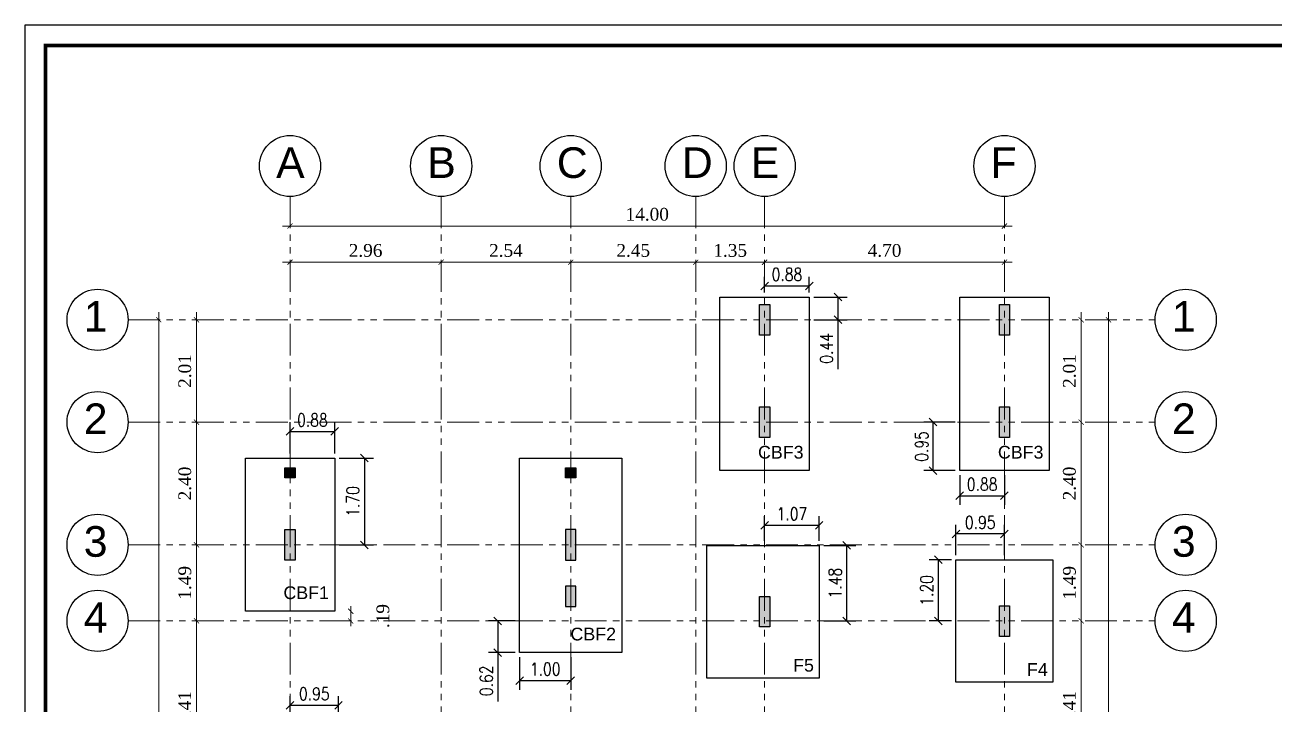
# Model space of a CAD drawing. Header units: metres. Extents: x 503482 to 1007323, y 2781056 to 5562345.
# Drawn here: x 503591.38 to 503615.88, y 2781099.55 to 2781112.87 of the extents above; entities that cross this region are included whole.
import ezdxf

# ---------------------------------------------------------------- set-up
doc = ezdxf.new("R2010")
doc.units = ezdxf.units.M
doc.header["$LTSCALE"] = 10
doc.header["$MEASUREMENT"] = 0
doc.header["$PDMODE"] = 3
doc.linetypes.add('PHANTOM2', pattern=[1.25, 0.625, -0.125, 0.125, -0.125, 0.125, -0.125])
doc.layers.get('0').update_dxf_attribs({"linetype": 'CONTINUOUS'})
doc.layers.get('DEFPOINTS').update_dxf_attribs({"linetype": 'CONTINUOUS'})
for name, color, linetype, lineweight in [('01_WALLS', 7, 'CONTINUOUS', 25), ('S-SLAB', 2, 'CONTINUOUS', 25), ('S-TIE BEAM', 3, 'CONTINUOUS', 25)]:
    doc.layers.add(name, color=color, linetype=linetype, lineweight=lineweight)
for name, color, linetype in [('A-TEXT', 2, 'CONTINUOUS'), ('A-VIEW-LN', 1, 'CONTINUOUS'), ('M.TITLE BLOCK', 7, 'CONTINUOUS'), ('S-COL', 6, 'CONTINUOUS'), ('S-COL HATCH', 161, 'CONTINUOUS'), ('S-COL-NAME', 4, 'CONTINUOUS')]:
    doc.layers.add(name, color=color, linetype=linetype)
doc.styles.add('ANWAR', font='arial.ttf')
doc.styles.add('AREAL', font='times.ttf')
doc.styles.add('ARIAL', font='arial.ttf')
doc.styles.add('ROMANS', font='ROMANS.SHX', dxfattribs={"width": 0.8, "height": 0.25})
doc.dimstyles.new('ANWER', dxfattribs={"dimtxt": 0.25, "dimasz": 0.1, "dimexe": 0.1, "dimexo": 0.25, "dimgap": 0.1, "dimtad": 1, "dimzin": 7, "dimdsep": 46, "dimtxsty": 'AREAL', "dimblk": 'ARCHTICK', "dimcen": 0.125, "dimdle": 0.15, "dimse1": 1, "dimse2": 1, "dimclrd": 41, "dimclre": 8, "dimclrt": 112, "dimadec": 0, "dimazin": 0, "dimtfac": 1, "dimtmove": 2, "dimatfit": 3, "dimfxl": 1, "dimtolj": 1, "dimtzin": 0, "dimlwd": 0, "dimlwe": 5, "dimarcsym": 0})
doc.dimstyles.new('ROMANS', dxfattribs={"dimtxt": 0.25, "dimasz": 0.15, "dimexe": 0.18, "dimexo": 0.09, "dimgap": 0.1, "dimtad": 1, "dimzin": 0, "dimdsep": 46, "dimtxsty": 'ROMANS', "dimblk": 'OBLIQUE', "dimcen": 0.09, "dimclrd": 1, "dimclre": 1, "dimclrt": 2, "dimadec": 0, "dimazin": 0, "dimtfac": 1, "dimtofl": 0, "dimtmove": 0, "dimatfit": 3, "dimldrblk": 'OBLIQUE', "dimfxl": 1, "dimtolj": 1, "dimtzin": 0, "dimarcsym": 0})

# ---------------------------------------------------------------- blocks, each defined once
blk = doc.blocks.new('_ArchTick')
at = {"color": 0, "linetype": 'ByBlock', "const_width": 0.15}
blk.add_lwpolyline([(-0.5, -0.5), (0.5, 0.5)], dxfattribs=at)
blk = doc.blocks.new('*D743')
at = {"layer": 'DEFPOINTS', "color": 0, "transparency": 16777216}
for p in [(-11.138, 0.829), (-14.1, 0.618), (-11.138, 0.618)]:
    blk.add_point(p, dxfattribs=at)
at = {"layer": 'S-COL', "color": 41, "linetype": 'Continuous', "lineweight": 0, "transparency": 16777216}
blk.add_line((-14.25, 0.829), (-10.988, 0.829), dxfattribs=at)
at = {"layer": 'S-COL', "color": 41, "lineweight": 0, "transparency": 16777216, "xscale": 0.1, "yscale": 0.1, "zscale": 0.1, "rotation": 180}
blk.add_blockref('_ArchTick', (-14.1, 0.829), dxfattribs=at)
at = {"layer": 'S-COL', "color": 41, "lineweight": 0, "transparency": 16777216, "xscale": 0.1, "yscale": 0.1, "zscale": 0.1}
blk.add_blockref('_ArchTick', (-11.138, 0.829), dxfattribs=at)
at = {"layer": 'S-COL', "color": 112, "transparency": 16777216, "insert": (-12.619, 1.057), "char_height": 0.25, "attachment_point": 5, "style": 'AREAL'}
blk.add_mtext('\\A1;2.96', dxfattribs=at)
blk = doc.blocks.new('*D744')
at = {"layer": 'DEFPOINTS', "color": 0, "transparency": 16777216}
for p in [(-8.6, 0.829), (-11.138, 0.618), (-8.6, 0.57)]:
    blk.add_point(p, dxfattribs=at)
at = {"layer": 'S-COL', "color": 41, "linetype": 'Continuous', "lineweight": 0, "transparency": 16777216}
blk.add_line((-11.288, 0.829), (-8.45, 0.829), dxfattribs=at)
at = {"layer": 'S-COL', "color": 41, "lineweight": 0, "transparency": 16777216, "xscale": 0.1, "yscale": 0.1, "zscale": 0.1, "rotation": 180}
blk.add_blockref('_ArchTick', (-11.138, 0.829), dxfattribs=at)
at = {"layer": 'S-COL', "color": 41, "lineweight": 0, "transparency": 16777216, "xscale": 0.1, "yscale": 0.1, "zscale": 0.1}
blk.add_blockref('_ArchTick', (-8.6, 0.829), dxfattribs=at)
at = {"layer": 'S-COL', "color": 112, "transparency": 16777216, "insert": (-9.869, 1.057), "char_height": 0.25, "attachment_point": 5, "style": 'AREAL'}
blk.add_mtext('\\A1;2.54', dxfattribs=at)
blk = doc.blocks.new('*D745')
at = {"layer": 'DEFPOINTS', "color": 0, "transparency": 16777216}
for p in [(-6.15, 0.829), (-8.6, 0.57), (-6.15, 0.57)]:
    blk.add_point(p, dxfattribs=at)
at = {"layer": 'S-COL', "color": 41, "linetype": 'Continuous', "lineweight": 0, "transparency": 16777216}
blk.add_line((-8.75, 0.829), (-6, 0.829), dxfattribs=at)
at = {"layer": 'S-COL', "color": 41, "lineweight": 0, "transparency": 16777216, "xscale": 0.1, "yscale": 0.1, "zscale": 0.1, "rotation": 180}
blk.add_blockref('_ArchTick', (-8.6, 0.829), dxfattribs=at)
at = {"layer": 'S-COL', "color": 41, "lineweight": 0, "transparency": 16777216, "xscale": 0.1, "yscale": 0.1, "zscale": 0.1}
blk.add_blockref('_ArchTick', (-6.15, 0.829), dxfattribs=at)
at = {"layer": 'S-COL', "color": 112, "transparency": 16777216, "insert": (-7.375, 1.057), "char_height": 0.25, "attachment_point": 5, "style": 'AREAL'}
blk.add_mtext('\\A1;2.45', dxfattribs=at)
blk = doc.blocks.new('*D746')
at = {"layer": 'DEFPOINTS', "color": 0, "transparency": 16777216}
for p in [(-4.8, 0.829), (-6.15, 0.57), (-4.8, 0.57)]:
    blk.add_point(p, dxfattribs=at)
at = {"layer": 'S-COL', "color": 41, "linetype": 'Continuous', "lineweight": 0, "transparency": 16777216}
blk.add_line((-6.3, 0.829), (-4.65, 0.829), dxfattribs=at)
at = {"layer": 'S-COL', "color": 41, "lineweight": 0, "transparency": 16777216, "xscale": 0.1, "yscale": 0.1, "zscale": 0.1, "rotation": 180}
blk.add_blockref('_ArchTick', (-6.15, 0.829), dxfattribs=at)
at = {"layer": 'S-COL', "color": 41, "lineweight": 0, "transparency": 16777216, "xscale": 0.1, "yscale": 0.1, "zscale": 0.1}
blk.add_blockref('_ArchTick', (-4.8, 0.829), dxfattribs=at)
at = {"layer": 'S-COL', "color": 112, "transparency": 16777216, "insert": (-5.475, 1.057), "char_height": 0.25, "attachment_point": 5, "style": 'AREAL'}
blk.add_mtext('\\A1;1.35', dxfattribs=at)
blk = doc.blocks.new('*D747')
at = {"layer": 'DEFPOINTS', "color": 0, "transparency": 16777216}
for p in [(-0.1, 0.829), (-4.8, 0.57), (-0.1, 0.57)]:
    blk.add_point(p, dxfattribs=at)
at = {"layer": 'S-COL', "color": 41, "linetype": 'Continuous', "lineweight": 0, "transparency": 16777216}
blk.add_line((-4.95, 0.829), (0.05, 0.829), dxfattribs=at)
at = {"layer": 'S-COL', "color": 41, "lineweight": 0, "transparency": 16777216, "xscale": 0.1, "yscale": 0.1, "zscale": 0.1, "rotation": 180}
blk.add_blockref('_ArchTick', (-4.8, 0.829), dxfattribs=at)
at = {"layer": 'S-COL', "color": 41, "lineweight": 0, "transparency": 16777216, "xscale": 0.1, "yscale": 0.1, "zscale": 0.1}
blk.add_blockref('_ArchTick', (-0.1, 0.829), dxfattribs=at)
at = {"layer": 'S-COL', "color": 112, "transparency": 16777216, "insert": (-2.45, 1.057), "char_height": 0.25, "attachment_point": 5, "style": 'AREAL'}
blk.add_mtext('\\A1;4.70', dxfattribs=at)
blk = doc.blocks.new('*D748')
at = {"layer": 'DEFPOINTS', "color": 0, "ltscale": 0.04, "transparency": 16777216}
for p in [(-0.1, 1.537), (-14.1, 1.163), (-0.1, 1.163)]:
    blk.add_point(p, dxfattribs=at)
at = {"layer": 'S-TIE BEAM', "color": 41, "lineweight": 0, "ltscale": 0.04, "transparency": 16777216}
blk.add_line((-14.25, 1.537), (0.05, 1.537), dxfattribs=at)
at = {"layer": 'S-TIE BEAM', "color": 41, "lineweight": 0, "ltscale": 0.04, "transparency": 16777216, "xscale": 0.1, "yscale": 0.1, "zscale": 0.1, "rotation": 180}
blk.add_blockref('_ArchTick', (-14.1, 1.537), dxfattribs=at)
at = {"layer": 'S-TIE BEAM', "color": 41, "lineweight": 0, "ltscale": 0.04, "transparency": 16777216, "xscale": 0.1, "yscale": 0.1, "zscale": 0.1}
blk.add_blockref('_ArchTick', (-0.1, 1.537), dxfattribs=at)
at = {"layer": 'S-TIE BEAM', "color": 112, "ltscale": 0.04, "transparency": 16777216, "insert": (-7.1, 1.765), "char_height": 0.25, "attachment_point": 5, "style": 'AREAL'}
blk.add_mtext('\\A1;14.00', dxfattribs=at)
blk = doc.blocks.new('*D749')
at = {"layer": 'DEFPOINTS', "color": 0, "ltscale": 0.04, "transparency": 16777216}
for p in [(-15.699, -0.3), (-15.932, -2.305), (-15.699, -2.305)]:
    blk.add_point(p, dxfattribs=at)
at = {"layer": 'S-TIE BEAM', "color": 41, "lineweight": 0, "ltscale": 0.04, "transparency": 16777216}
blk.add_line((-15.932, -0.15), (-15.932, -2.455), dxfattribs=at)
at = {"layer": 'S-TIE BEAM', "color": 41, "lineweight": 0, "ltscale": 0.04, "transparency": 16777216, "xscale": 0.1, "yscale": 0.1, "zscale": 0.1}
for p, rotation in [((-15.932, -0.3), 90), ((-15.932, -2.305), 270)]:
    blk.add_blockref('_ArchTick', p, dxfattribs=dict(at, rotation=rotation))
at = {"layer": 'S-TIE BEAM', "color": 112, "ltscale": 0.04, "transparency": 16777216, "insert": (-16.16, -1.303), "char_height": 0.25, "attachment_point": 5, "rotation": 90, "style": 'AREAL'}
blk.add_mtext('\\A1;2.01', dxfattribs=at)
blk = doc.blocks.new('*D750')
at = {"layer": 'DEFPOINTS', "color": 0, "ltscale": 0.04, "transparency": 16777216}
for p in [(-15.699, -2.305), (-15.932, -4.708), (-15.455, -4.708)]:
    blk.add_point(p, dxfattribs=at)
at = {"layer": 'S-TIE BEAM', "color": 41, "lineweight": 0, "ltscale": 0.04, "transparency": 16777216}
blk.add_line((-15.932, -2.155), (-15.932, -4.858), dxfattribs=at)
at = {"layer": 'S-TIE BEAM', "color": 41, "lineweight": 0, "ltscale": 0.04, "transparency": 16777216, "xscale": 0.1, "yscale": 0.1, "zscale": 0.1}
for p, rotation in [((-15.932, -2.305), 90), ((-15.932, -4.708), 270)]:
    blk.add_blockref('_ArchTick', p, dxfattribs=dict(at, rotation=rotation))
at = {"layer": 'S-TIE BEAM', "color": 112, "ltscale": 0.04, "transparency": 16777216, "insert": (-16.16, -3.507), "char_height": 0.25, "attachment_point": 5, "rotation": 90, "style": 'AREAL'}
blk.add_mtext('\\A1;2.40', dxfattribs=at)
blk = doc.blocks.new('*D751')
at = {"layer": 'DEFPOINTS', "color": 0, "ltscale": 0.04, "transparency": 16777216}
for p in [(-15.455, -4.708), (-15.932, -6.198), (-15.455, -6.198)]:
    blk.add_point(p, dxfattribs=at)
at = {"layer": 'S-TIE BEAM', "color": 41, "lineweight": 0, "ltscale": 0.04, "transparency": 16777216}
blk.add_line((-15.932, -4.558), (-15.932, -6.348), dxfattribs=at)
at = {"layer": 'S-TIE BEAM', "color": 41, "lineweight": 0, "ltscale": 0.04, "transparency": 16777216, "xscale": 0.1, "yscale": 0.1, "zscale": 0.1}
for p, rotation in [((-15.932, -4.708), 90), ((-15.932, -6.198), 270)]:
    blk.add_blockref('_ArchTick', p, dxfattribs=dict(at, rotation=rotation))
at = {"layer": 'S-TIE BEAM', "color": 112, "ltscale": 0.04, "transparency": 16777216, "insert": (-16.16, -5.453), "char_height": 0.25, "attachment_point": 5, "rotation": 90, "style": 'AREAL'}
blk.add_mtext('\\A1;1.49', dxfattribs=at)
blk = doc.blocks.new('*D752')
at = {"layer": 'DEFPOINTS', "color": 0, "ltscale": 0.04, "transparency": 16777216}
for p in [(-15.455, -6.198), (-15.932, -9.609), (-15.157, -9.609)]:
    blk.add_point(p, dxfattribs=at)
at = {"layer": 'S-TIE BEAM', "color": 41, "lineweight": 0, "ltscale": 0.04, "transparency": 16777216}
blk.add_line((-15.932, -6.048), (-15.932, -9.759), dxfattribs=at)
at = {"layer": 'S-TIE BEAM', "color": 41, "lineweight": 0, "ltscale": 0.04, "transparency": 16777216, "xscale": 0.1, "yscale": 0.1, "zscale": 0.1}
for p, rotation in [((-15.932, -6.198), 90), ((-15.932, -9.609), 270)]:
    blk.add_blockref('_ArchTick', p, dxfattribs=dict(at, rotation=rotation))
at = {"layer": 'S-TIE BEAM', "color": 112, "ltscale": 0.04, "transparency": 16777216, "insert": (-16.16, -7.904), "char_height": 0.25, "attachment_point": 5, "rotation": 90, "style": 'AREAL'}
blk.add_mtext('\\A1;3.41', dxfattribs=at)
blk = doc.blocks.new('*D760')
at = {"layer": 'DEFPOINTS', "color": 0, "ltscale": 0.04, "transparency": 16777216}
for p in [(-16.673, -0.3), (-15.09, -0.3), (-16.077, -21.55)]:
    blk.add_point(p, dxfattribs=at)
at = {"layer": 'S-TIE BEAM', "color": 41, "lineweight": 0, "ltscale": 0.04, "transparency": 16777216}
blk.add_line((-16.673, -21.7), (-16.673, -0.15), dxfattribs=at)
at = {"layer": 'S-TIE BEAM', "color": 41, "lineweight": 0, "ltscale": 0.04, "transparency": 16777216, "xscale": 0.1, "yscale": 0.1, "zscale": 0.1}
for p, rotation in [((-16.673, -0.3), 90), ((-16.673, -21.55), 270)]:
    blk.add_blockref('_ArchTick', p, dxfattribs=dict(at, rotation=rotation))
at = {"layer": 'S-TIE BEAM', "color": 112, "ltscale": 0.04, "transparency": 16777216, "insert": (-16.901, -10.925), "char_height": 0.25, "attachment_point": 5, "rotation": 90, "style": 'AREAL'}
blk.add_mtext('\\A1;21.25', dxfattribs=at)
blk = doc.blocks.new('*D767')
at = {"layer": 'DEFPOINTS', "color": 0, "ltscale": 0.04, "transparency": 16777216}
for p in [(1.635, -0.3), (1.402, -2.305), (1.635, -2.305)]:
    blk.add_point(p, dxfattribs=at)
at = {"layer": 'S-TIE BEAM', "color": 41, "lineweight": 0, "ltscale": 0.04, "transparency": 16777216}
blk.add_line((1.402, -0.15), (1.402, -2.455), dxfattribs=at)
at = {"layer": 'S-TIE BEAM', "color": 41, "lineweight": 0, "ltscale": 0.04, "transparency": 16777216, "xscale": 0.1, "yscale": 0.1, "zscale": 0.1}
for p, rotation in [((1.402, -0.3), 90), ((1.402, -2.305), 270)]:
    blk.add_blockref('_ArchTick', p, dxfattribs=dict(at, rotation=rotation))
at = {"layer": 'S-TIE BEAM', "color": 112, "ltscale": 0.04, "transparency": 16777216, "insert": (1.174, -1.303), "char_height": 0.25, "attachment_point": 5, "rotation": 90, "style": 'AREAL'}
blk.add_mtext('\\A1;2.01', dxfattribs=at)
blk = doc.blocks.new('*D768')
at = {"layer": 'DEFPOINTS', "color": 0, "ltscale": 0.04, "transparency": 16777216}
for p in [(1.635, -2.305), (1.402, -4.708), (1.879, -4.708)]:
    blk.add_point(p, dxfattribs=at)
at = {"layer": 'S-TIE BEAM', "color": 41, "lineweight": 0, "ltscale": 0.04, "transparency": 16777216}
blk.add_line((1.402, -2.155), (1.402, -4.858), dxfattribs=at)
at = {"layer": 'S-TIE BEAM', "color": 41, "lineweight": 0, "ltscale": 0.04, "transparency": 16777216, "xscale": 0.1, "yscale": 0.1, "zscale": 0.1}
for p, rotation in [((1.402, -2.305), 90), ((1.402, -4.708), 270)]:
    blk.add_blockref('_ArchTick', p, dxfattribs=dict(at, rotation=rotation))
at = {"layer": 'S-TIE BEAM', "color": 112, "ltscale": 0.04, "transparency": 16777216, "insert": (1.174, -3.507), "char_height": 0.25, "attachment_point": 5, "rotation": 90, "style": 'AREAL'}
blk.add_mtext('\\A1;2.40', dxfattribs=at)
blk = doc.blocks.new('*D769')
at = {"layer": 'DEFPOINTS', "color": 0, "ltscale": 0.04, "transparency": 16777216}
for p in [(1.879, -4.708), (1.402, -6.198), (1.879, -6.198)]:
    blk.add_point(p, dxfattribs=at)
at = {"layer": 'S-TIE BEAM', "color": 41, "lineweight": 0, "ltscale": 0.04, "transparency": 16777216}
blk.add_line((1.402, -4.558), (1.402, -6.348), dxfattribs=at)
at = {"layer": 'S-TIE BEAM', "color": 41, "lineweight": 0, "ltscale": 0.04, "transparency": 16777216, "xscale": 0.1, "yscale": 0.1, "zscale": 0.1}
for p, rotation in [((1.402, -4.708), 90), ((1.402, -6.198), 270)]:
    blk.add_blockref('_ArchTick', p, dxfattribs=dict(at, rotation=rotation))
at = {"layer": 'S-TIE BEAM', "color": 112, "ltscale": 0.04, "transparency": 16777216, "insert": (1.174, -5.453), "char_height": 0.25, "attachment_point": 5, "rotation": 90, "style": 'AREAL'}
blk.add_mtext('\\A1;1.49', dxfattribs=at)
blk = doc.blocks.new('*D770')
at = {"layer": 'DEFPOINTS', "color": 0, "ltscale": 0.04, "transparency": 16777216}
for p in [(1.879, -6.198), (1.402, -9.609), (2.176, -9.609)]:
    blk.add_point(p, dxfattribs=at)
at = {"layer": 'S-TIE BEAM', "color": 41, "lineweight": 0, "ltscale": 0.04, "transparency": 16777216}
blk.add_line((1.402, -6.048), (1.402, -9.759), dxfattribs=at)
at = {"layer": 'S-TIE BEAM', "color": 41, "lineweight": 0, "ltscale": 0.04, "transparency": 16777216, "xscale": 0.1, "yscale": 0.1, "zscale": 0.1}
for p, rotation in [((1.402, -6.198), 90), ((1.402, -9.609), 270)]:
    blk.add_blockref('_ArchTick', p, dxfattribs=dict(at, rotation=rotation))
at = {"layer": 'S-TIE BEAM', "color": 112, "ltscale": 0.04, "transparency": 16777216, "insert": (1.174, -7.904), "char_height": 0.25, "attachment_point": 5, "rotation": 90, "style": 'AREAL'}
blk.add_mtext('\\A1;3.41', dxfattribs=at)
blk = doc.blocks.new('*D742')
at = {"layer": 'DEFPOINTS', "color": 0, "ltscale": 0.04, "transparency": 16777216}
for p in [(1.94, -0.3), (2.244, -0.3), (1.257, -21.55)]:
    blk.add_point(p, dxfattribs=at)
at = {"layer": 'S-TIE BEAM', "color": 41, "lineweight": 0, "ltscale": 0.04, "transparency": 16777216}
blk.add_line((1.94, -21.7), (1.94, -0.15), dxfattribs=at)
at = {"layer": 'S-TIE BEAM', "color": 41, "lineweight": 0, "ltscale": 0.04, "transparency": 16777216, "xscale": 0.1, "yscale": 0.1, "zscale": 0.1}
for p, rotation in [((1.94, -0.3), 90), ((1.94, -21.55), 270)]:
    blk.add_blockref('_ArchTick', p, dxfattribs=dict(at, rotation=rotation))
at = {"layer": 'S-TIE BEAM', "color": 112, "ltscale": 0.04, "transparency": 16777216, "insert": (1.713, -10.925), "char_height": 0.25, "attachment_point": 5, "rotation": 90, "style": 'AREAL'}
blk.add_mtext('\\A1;21.25', dxfattribs=at)
blk = doc.blocks.new('A$Ca7303c29')
at = {"layer": '01_WALLS', "ltscale": 0.04}
h = blk.add_hatch(color=161, dxfattribs=at)
h.dxf.hatch_style = 1
h.paths.add_polyline_path([(9.2, 0.3), (9.4, 0.3), (9.4, -0.3), (9.2, -0.3)])
h = blk.add_hatch(color=161, dxfattribs=at)
h.dxf.hatch_style = 1
h.paths.add_polyline_path([(13.9, -1.705), (14.1, -1.705), (14.1, -2.305), (13.9, -2.305)])
h = blk.add_hatch(color=161, dxfattribs=at)
h.dxf.hatch_style = 1
h.paths.add_polyline_path([(-0.1, -2.898), (0.1, -2.898), (0.1, -3.098), (-0.1, -3.098)])
h = blk.add_hatch(color=161, dxfattribs=at)
h.dxf.hatch_style = 1
h.paths.add_polyline_path([(5.4, -2.898), (5.6, -2.898), (5.6, -3.098), (5.4, -3.098)])
h = blk.add_hatch(color=161, dxfattribs=at)
h.dxf.hatch_style = 1
h.paths.add_polyline_path([(-0.1, -4.108), (0.1, -4.108), (0.1, -4.708), (-0.1, -4.708)])
h = blk.add_hatch(color=161, dxfattribs=at)
h.dxf.hatch_style = 1
h.paths.add_polyline_path([(5.6, -4.108), (5.4, -4.108), (5.4, -4.708), (5.6, -4.708)])
h = blk.add_hatch(color=161, dxfattribs=at)
h.dxf.hatch_style = 1
h.paths.add_polyline_path([(5.6, -5.218), (5.4, -5.218), (5.4, -5.618), (5.6, -5.618)])
at = {"layer": 'S-COL HATCH', "ltscale": 0.04}
h = blk.add_hatch(color=161, dxfattribs=at)
h.dxf.hatch_style = 1
h.paths.add_polyline_path([(13.9, 0.3), (14.1, 0.3), (14.1, -0.3), (13.9, -0.3)])
h = blk.add_hatch(color=161, dxfattribs=at)
h.dxf.hatch_style = 1
h.paths.add_polyline_path([(9.2, -1.705), (9.4, -1.705), (9.4, -2.305), (9.2, -2.305)])
h = blk.add_hatch(color=161, dxfattribs=at)
h.dxf.hatch_style = 1
h.paths.add_polyline_path([(9.2, -5.418), (9.4, -5.418), (9.4, -6.018), (9.2, -6.018)])
h = blk.add_hatch(color=161, dxfattribs=at)
h.dxf.hatch_style = 1
h.paths.add_polyline_path([(13.9, -5.602), (14.1, -5.602), (14.1, -6.202), (13.9, -6.202)])
at = {"layer": '01_WALLS', "color": 6, "ltscale": 0.04}
for points in [[(-0.1, -2.898), (0.1, -2.898), (0.1, -3.098), (-0.1, -3.098)], [(5.4, -2.898), (5.6, -2.898), (5.6, -3.098), (5.4, -3.098)], [(-0.1, -4.108), (0.1, -4.108), (0.1, -4.708), (-0.1, -4.708)], [(5.6, -4.108), (5.4, -4.108), (5.4, -4.708), (5.6, -4.708)], [(5.6, -5.218), (5.4, -5.218), (5.4, -5.618), (5.6, -5.618)]]:
    blk.add_lwpolyline(points, close=True, dxfattribs=at)
at = {"layer": 'S-COL', "color": 6, "ltscale": 0.04}
for points in [[(9.2, 0.3), (9.4, 0.3), (9.4, -0.3), (9.2, -0.3)], [(13.9, 0.3), (14.1, 0.3), (14.1, -0.3), (13.9, -0.3)], [(9.2, -1.705), (9.4, -1.705), (9.4, -2.305), (9.2, -2.305)], [(9.2, -5.418), (9.4, -5.418), (9.4, -6.018), (9.2, -6.018)], [(13.9, -5.602), (14.1, -5.602), (14.1, -6.202), (13.9, -6.202)]]:
    blk.add_lwpolyline(points, close=True, dxfattribs=at)
at = {"layer": 'S-COL HATCH', "color": 6, "ltscale": 0.04}
blk.add_lwpolyline([(13.9, -1.705), (14.1, -1.705), (14.1, -2.305), (13.9, -2.305)], close=True, dxfattribs=at)
blk = doc.blocks.new('*D1030')
at = {"layer": 'DEFPOINTS', "color": 0, "ltscale": 0.04, "transparency": 16777216}
for p in [(503597.45, 2781101.386), (503597.45, 2781101.196), (503597.764, 2781101.196)]:
    blk.add_point(p, dxfattribs=at)
at = {"layer": 'S-TIE BEAM', "color": 41, "lineweight": 0, "ltscale": 0.04, "transparency": 16777216}
for p, q in [((503597.764, 2781101.386), (503597.764, 2781101.486)), ((503597.764, 2781101.386), (503597.764, 2781101.196)), ((503597.764, 2781101.196), (503597.764, 2781101.096))]:
    blk.add_line(p, q, dxfattribs=at)
at = {"layer": 'S-TIE BEAM', "color": 41, "lineweight": 0, "ltscale": 0.04, "transparency": 16777216, "xscale": 0.1, "yscale": 0.1, "zscale": 0.1}
for p, rotation in [((503597.764, 2781101.386), 270), ((503597.764, 2781101.196), 90)]:
    blk.add_blockref('_ArchTick', p, dxfattribs=dict(at, rotation=rotation))
at = {"layer": 'S-TIE BEAM', "color": 112, "ltscale": 0.04, "transparency": 16777216, "insert": (503598.396, 2781101.291), "char_height": 0.25, "attachment_point": 5, "rotation": 90, "style": 'AREAL'}
blk.add_mtext('\\A1;.19', dxfattribs=at)
blk = doc.blocks.new('_Oblique')
at = {"color": 0, "linetype": 'ByBlock', "lineweight": -2}
blk.add_line((-0.5, -0.5), (0.5, 0.5), dxfattribs=at)
blk = doc.blocks.new('*D1031')
at = {"layer": 'DEFPOINTS', "color": 0, "transparency": 16777216}
for p in [(503605.875, 2781107.54), (503606.75, 2781107.759), (503606.75, 2781107.54)]:
    blk.add_point(p, dxfattribs=at)
at = {"layer": 'S-SLAB', "color": 1, "lineweight": -2, "transparency": 16777216}
for p, q in [((503605.875, 2781107.63), (503605.875, 2781107.939)), ((503606.75, 2781107.63), (503606.75, 2781107.939)), ((503605.875, 2781107.759), (503606.75, 2781107.759))]:
    blk.add_line(p, q, dxfattribs=at)
at = {"layer": 'S-SLAB', "color": 1, "lineweight": -2, "transparency": 16777216, "xscale": 0.15, "yscale": 0.15, "zscale": 0.15, "rotation": 180}
blk.add_blockref('_Oblique', (503605.875, 2781107.759), dxfattribs=at)
at = {"layer": 'S-SLAB', "color": 1, "lineweight": -2, "transparency": 16777216, "xscale": 0.15, "yscale": 0.15, "zscale": 0.15}
blk.add_blockref('_Oblique', (503606.75, 2781107.759), dxfattribs=at)
at = {"layer": 'S-SLAB', "color": 2, "transparency": 16777216, "insert": (503606.313, 2781107.984), "char_height": 0.25, "attachment_point": 5, "style": 'ROMANS'}
blk.add_mtext('\\A1;0.88', dxfattribs=at)
blk = doc.blocks.new('*D1032')
at = {"layer": 'DEFPOINTS', "color": 0, "transparency": 16777216}
for p in [(503606.75, 2781107.54), (503607.312, 2781107.54), (503606.75, 2781107.095)]:
    blk.add_point(p, dxfattribs=at)
at = {"layer": 'S-SLAB', "color": 1, "lineweight": -2, "transparency": 16777216}
for p, q in [((503606.84, 2781107.54), (503607.492, 2781107.54)), ((503607.312, 2781107.54), (503607.312, 2781107.095)), ((503606.84, 2781107.095), (503607.492, 2781107.095)), ((503607.312, 2781107.095), (503607.312, 2781106.126))]:
    blk.add_line(p, q, dxfattribs=at)
at = {"layer": 'S-SLAB', "color": 1, "lineweight": -2, "transparency": 16777216, "xscale": 0.15, "yscale": 0.15, "zscale": 0.15}
for p, rotation in [((503607.312, 2781107.54), 90), ((503607.312, 2781107.095), 270)]:
    blk.add_blockref('_Oblique', p, dxfattribs=dict(at, rotation=rotation))
at = {"layer": 'S-SLAB', "color": 2, "transparency": 16777216, "insert": (503607.087, 2781106.535), "char_height": 0.25, "attachment_point": 5, "rotation": 90, "style": 'ROMANS'}
blk.add_mtext('\\A1;0.44', dxfattribs=at)
blk = doc.blocks.new('*D1033')
at = {"layer": 'DEFPOINTS', "color": 0, "transparency": 16777216}
for p in [(503601.075, 2781101.196), (503600.647, 2781100.576), (503601.075, 2781100.576)]:
    blk.add_point(p, dxfattribs=at)
at = {"layer": 'S-SLAB', "color": 1, "lineweight": -2, "transparency": 16777216}
for p, q in [((503600.985, 2781101.196), (503600.467, 2781101.196)), ((503600.647, 2781101.196), (503600.647, 2781100.576)), ((503600.985, 2781100.576), (503600.467, 2781100.576)), ((503600.647, 2781100.576), (503600.647, 2781099.617))]:
    blk.add_line(p, q, dxfattribs=at)
at = {"layer": 'S-SLAB', "color": 1, "lineweight": -2, "transparency": 16777216, "xscale": 0.15, "yscale": 0.15, "zscale": 0.15}
for p, rotation in [((503600.647, 2781101.196), 90), ((503600.647, 2781100.576), 270)]:
    blk.add_blockref('_Oblique', p, dxfattribs=dict(at, rotation=rotation))
at = {"layer": 'S-SLAB', "color": 2, "transparency": 16777216, "insert": (503600.422, 2781100.022), "char_height": 0.25, "attachment_point": 5, "rotation": 90, "style": 'ROMANS'}
blk.add_mtext('\\A1;0.62', dxfattribs=at)
blk = doc.blocks.new('*D1034')
at = {"layer": 'DEFPOINTS', "color": 0, "transparency": 16777216}
for p in [(503601.075, 2781100.576), (503602.075, 2781100.576), (503602.075, 2781100.027)]:
    blk.add_point(p, dxfattribs=at)
at = {"layer": 'S-SLAB', "color": 1, "lineweight": -2, "transparency": 16777216}
for p, q in [((503601.075, 2781100.486), (503601.075, 2781099.847)), ((503602.075, 2781100.486), (503602.075, 2781099.847)), ((503601.075, 2781100.027), (503602.075, 2781100.027))]:
    blk.add_line(p, q, dxfattribs=at)
at = {"layer": 'S-SLAB', "color": 1, "lineweight": -2, "transparency": 16777216, "xscale": 0.15, "yscale": 0.15, "zscale": 0.15, "rotation": 180}
blk.add_blockref('_Oblique', (503601.075, 2781100.027), dxfattribs=at)
at = {"layer": 'S-SLAB', "color": 1, "lineweight": -2, "transparency": 16777216, "xscale": 0.15, "yscale": 0.15, "zscale": 0.15}
blk.add_blockref('_Oblique', (503602.075, 2781100.027), dxfattribs=at)
at = {"layer": 'S-SLAB', "color": 2, "transparency": 16777216, "insert": (503601.575, 2781100.252), "char_height": 0.25, "attachment_point": 5, "style": 'ROMANS'}
blk.add_mtext('\\A1;1.00', dxfattribs=at)
blk = doc.blocks.new('*D1035')
at = {"layer": 'DEFPOINTS', "color": 0, "transparency": 16777216}
for p in [(503606.944, 2781103.069), (503605.875, 2781102.676), (503606.944, 2781102.676)]:
    blk.add_point(p, dxfattribs=at)
at = {"layer": 'S-SLAB', "color": 1, "lineweight": -2, "transparency": 16777216}
for p, q in [((503605.875, 2781102.766), (503605.875, 2781103.249)), ((503606.944, 2781102.766), (503606.944, 2781103.249)), ((503605.875, 2781103.069), (503606.944, 2781103.069))]:
    blk.add_line(p, q, dxfattribs=at)
at = {"layer": 'S-SLAB', "color": 1, "lineweight": -2, "transparency": 16777216, "xscale": 0.15, "yscale": 0.15, "zscale": 0.15, "rotation": 180}
blk.add_blockref('_Oblique', (503605.875, 2781103.069), dxfattribs=at)
at = {"layer": 'S-SLAB', "color": 1, "lineweight": -2, "transparency": 16777216, "xscale": 0.15, "yscale": 0.15, "zscale": 0.15}
blk.add_blockref('_Oblique', (503606.944, 2781103.069), dxfattribs=at)
at = {"layer": 'S-SLAB', "color": 2, "transparency": 16777216, "insert": (503606.41, 2781103.294), "char_height": 0.25, "attachment_point": 5, "style": 'ROMANS'}
blk.add_mtext('\\A1;1.07', dxfattribs=at)
blk = doc.blocks.new('*D1036')
at = {"layer": 'DEFPOINTS', "color": 0, "transparency": 16777216}
for p in [(503606.944, 2781102.676), (503606.944, 2781101.196), (503607.481, 2781101.196)]:
    blk.add_point(p, dxfattribs=at)
at = {"layer": 'S-SLAB', "color": 1, "lineweight": -2, "transparency": 16777216}
for p, q in [((503607.034, 2781102.676), (503607.661, 2781102.676)), ((503607.481, 2781102.676), (503607.481, 2781101.196)), ((503607.034, 2781101.196), (503607.661, 2781101.196))]:
    blk.add_line(p, q, dxfattribs=at)
at = {"layer": 'S-SLAB', "color": 1, "lineweight": -2, "transparency": 16777216, "xscale": 0.15, "yscale": 0.15, "zscale": 0.15}
for p, rotation in [((503607.481, 2781102.676), 90), ((503607.481, 2781101.196), 270)]:
    blk.add_blockref('_Oblique', p, dxfattribs=dict(at, rotation=rotation))
at = {"layer": 'S-SLAB', "color": 2, "transparency": 16777216, "insert": (503607.256, 2781101.936), "char_height": 0.25, "attachment_point": 5, "rotation": 90, "style": 'ROMANS'}
blk.add_mtext('\\A1;1.48', dxfattribs=at)
blk = doc.blocks.new('*D1037')
at = {"layer": 'DEFPOINTS', "color": 0, "transparency": 16777216}
for p in [(503609.625, 2781102.9), (503609.625, 2781102.393), (503610.575, 2781102.393)]:
    blk.add_point(p, dxfattribs=at)
at = {"layer": 'S-SLAB', "color": 1, "lineweight": -2, "transparency": 16777216}
for p, q in [((503609.625, 2781102.483), (503609.625, 2781103.08)), ((503610.575, 2781102.9), (503609.625, 2781102.9)), ((503610.575, 2781102.483), (503610.575, 2781103.08))]:
    blk.add_line(p, q, dxfattribs=at)
at = {"layer": 'S-SLAB', "color": 1, "lineweight": -2, "transparency": 16777216, "xscale": 0.15, "yscale": 0.15, "zscale": 0.15, "rotation": 180}
blk.add_blockref('_Oblique', (503609.625, 2781102.9), dxfattribs=at)
at = {"layer": 'S-SLAB', "color": 1, "lineweight": -2, "transparency": 16777216, "xscale": 0.15, "yscale": 0.15, "zscale": 0.15}
blk.add_blockref('_Oblique', (503610.575, 2781102.9), dxfattribs=at)
at = {"layer": 'S-SLAB', "color": 2, "transparency": 16777216, "insert": (503610.1, 2781103.125), "char_height": 0.25, "attachment_point": 5, "style": 'ROMANS'}
blk.add_mtext('\\A1;0.95', dxfattribs=at)
blk = doc.blocks.new('*D1038')
at = {"layer": 'DEFPOINTS', "color": 0, "transparency": 16777216}
for p in [(503609.625, 2781102.393), (503609.277, 2781101.196), (503609.625, 2781101.196)]:
    blk.add_point(p, dxfattribs=at)
at = {"layer": 'S-SLAB', "color": 1, "lineweight": -2, "transparency": 16777216}
for p, q in [((503609.535, 2781102.393), (503609.097, 2781102.393)), ((503609.277, 2781102.393), (503609.277, 2781101.196)), ((503609.535, 2781101.196), (503609.097, 2781101.196))]:
    blk.add_line(p, q, dxfattribs=at)
at = {"layer": 'S-SLAB', "color": 1, "lineweight": -2, "transparency": 16777216, "xscale": 0.15, "yscale": 0.15, "zscale": 0.15}
for p, rotation in [((503609.277, 2781102.393), 90), ((503609.277, 2781101.196), 270)]:
    blk.add_blockref('_Oblique', p, dxfattribs=dict(at, rotation=rotation))
at = {"layer": 'S-SLAB', "color": 2, "transparency": 16777216, "insert": (503609.052, 2781101.795), "char_height": 0.25, "attachment_point": 5, "rotation": 90, "style": 'ROMANS'}
blk.add_mtext('\\A1;1.20', dxfattribs=at)
blk = doc.blocks.new('*D1039')
at = {"layer": 'DEFPOINTS', "color": 0, "transparency": 16777216}
for p in [(503597.525, 2781099.543), (503596.575, 2781098.986), (503597.525, 2781098.986)]:
    blk.add_point(p, dxfattribs=at)
at = {"layer": 'S-SLAB', "color": 1, "lineweight": -2, "transparency": 16777216}
for p, q in [((503596.575, 2781099.076), (503596.575, 2781099.723)), ((503597.525, 2781099.076), (503597.525, 2781099.723)), ((503596.575, 2781099.543), (503597.525, 2781099.543))]:
    blk.add_line(p, q, dxfattribs=at)
at = {"layer": 'S-SLAB', "color": 1, "lineweight": -2, "transparency": 16777216, "xscale": 0.15, "yscale": 0.15, "zscale": 0.15, "rotation": 180}
blk.add_blockref('_Oblique', (503596.575, 2781099.543), dxfattribs=at)
at = {"layer": 'S-SLAB', "color": 1, "lineweight": -2, "transparency": 16777216, "xscale": 0.15, "yscale": 0.15, "zscale": 0.15}
blk.add_blockref('_Oblique', (503597.525, 2781099.543), dxfattribs=at)
at = {"layer": 'S-SLAB', "color": 2, "transparency": 16777216, "insert": (503597.05, 2781099.768), "char_height": 0.25, "attachment_point": 5, "style": 'ROMANS'}
blk.add_mtext('\\A1;0.95', dxfattribs=at)
blk = doc.blocks.new('*D1041')
at = {"layer": 'DEFPOINTS', "color": 0, "transparency": 16777216}
for p in [(503597.45, 2781104.908), (503596.575, 2781104.386), (503597.45, 2781104.386)]:
    blk.add_point(p, dxfattribs=at)
at = {"layer": 'S-SLAB', "color": 1, "lineweight": -2, "transparency": 16777216}
for p, q in [((503596.575, 2781104.476), (503596.575, 2781105.088)), ((503597.45, 2781104.476), (503597.45, 2781105.088)), ((503596.575, 2781104.908), (503597.45, 2781104.908))]:
    blk.add_line(p, q, dxfattribs=at)
at = {"layer": 'S-SLAB', "color": 1, "lineweight": -2, "transparency": 16777216, "xscale": 0.15, "yscale": 0.15, "zscale": 0.15, "rotation": 180}
blk.add_blockref('_Oblique', (503596.575, 2781104.908), dxfattribs=at)
at = {"layer": 'S-SLAB', "color": 1, "lineweight": -2, "transparency": 16777216, "xscale": 0.15, "yscale": 0.15, "zscale": 0.15}
blk.add_blockref('_Oblique', (503597.45, 2781104.908), dxfattribs=at)
at = {"layer": 'S-SLAB', "color": 2, "transparency": 16777216, "insert": (503597.013, 2781105.133), "char_height": 0.25, "attachment_point": 5, "style": 'ROMANS'}
blk.add_mtext('\\A1;0.88', dxfattribs=at)
blk = doc.blocks.new('*D1042')
at = {"layer": 'DEFPOINTS', "color": 0, "transparency": 16777216}
for p in [(503597.45, 2781104.386), (503597.45, 2781102.686), (503598.033, 2781102.686)]:
    blk.add_point(p, dxfattribs=at)
at = {"layer": 'S-SLAB', "color": 1, "lineweight": -2, "transparency": 16777216}
for p, q in [((503597.54, 2781104.386), (503598.213, 2781104.386)), ((503598.033, 2781104.386), (503598.033, 2781102.686)), ((503597.54, 2781102.686), (503598.213, 2781102.686))]:
    blk.add_line(p, q, dxfattribs=at)
at = {"layer": 'S-SLAB', "color": 1, "lineweight": -2, "transparency": 16777216, "xscale": 0.15, "yscale": 0.15, "zscale": 0.15}
for p, rotation in [((503598.033, 2781104.386), 90), ((503598.033, 2781102.686), 270)]:
    blk.add_blockref('_Oblique', p, dxfattribs=dict(at, rotation=rotation))
at = {"layer": 'S-SLAB', "color": 2, "transparency": 16777216, "insert": (503597.808, 2781103.536), "char_height": 0.25, "attachment_point": 5, "rotation": 90, "style": 'ROMANS'}
blk.add_mtext('\\A1;1.70', dxfattribs=at)
blk = doc.blocks.new('*D1053')
at = {"layer": 'DEFPOINTS', "color": 0, "ltscale": 0.04, "transparency": 16777216}
for p in [(503609.7, 2781104.14), (503610.575, 2781104.14), (503610.575, 2781103.648)]:
    blk.add_point(p, dxfattribs=at)
at = {"layer": 'S-TIE BEAM', "color": 1, "lineweight": -2, "ltscale": 0.04, "transparency": 16777216}
for p, q in [((503609.7, 2781104.05), (503609.7, 2781103.468)), ((503610.575, 2781104.05), (503610.575, 2781103.468)), ((503609.7, 2781103.648), (503610.575, 2781103.648))]:
    blk.add_line(p, q, dxfattribs=at)
at = {"layer": 'S-TIE BEAM', "color": 1, "lineweight": -2, "ltscale": 0.04, "transparency": 16777216, "xscale": 0.15, "yscale": 0.15, "zscale": 0.15, "rotation": 180}
blk.add_blockref('_Oblique', (503609.7, 2781103.648), dxfattribs=at)
at = {"layer": 'S-TIE BEAM', "color": 1, "lineweight": -2, "ltscale": 0.04, "transparency": 16777216, "xscale": 0.15, "yscale": 0.15, "zscale": 0.15}
blk.add_blockref('_Oblique', (503610.575, 2781103.648), dxfattribs=at)
at = {"layer": 'S-TIE BEAM', "color": 2, "ltscale": 0.04, "transparency": 16777216, "insert": (503610.138, 2781103.873), "char_height": 0.25, "attachment_point": 5, "style": 'ROMANS'}
blk.add_mtext('\\A1;0.88', dxfattribs=at)
blk = doc.blocks.new('*D1054')
at = {"layer": 'DEFPOINTS', "color": 0, "ltscale": 0.04, "transparency": 16777216}
for p in [(503609.177, 2781105.09), (503609.7, 2781105.09), (503609.7, 2781104.14)]:
    blk.add_point(p, dxfattribs=at)
at = {"layer": 'S-TIE BEAM', "color": 1, "lineweight": -2, "ltscale": 0.04, "transparency": 16777216}
for p, q in [((503609.61, 2781105.09), (503608.997, 2781105.09)), ((503609.177, 2781104.14), (503609.177, 2781105.09)), ((503609.61, 2781104.14), (503608.997, 2781104.14))]:
    blk.add_line(p, q, dxfattribs=at)
at = {"layer": 'S-TIE BEAM', "color": 1, "lineweight": -2, "ltscale": 0.04, "transparency": 16777216, "xscale": 0.15, "yscale": 0.15, "zscale": 0.15}
for p, rotation in [((503609.177, 2781105.09), 90), ((503609.177, 2781104.14), 270)]:
    blk.add_blockref('_Oblique', p, dxfattribs=dict(at, rotation=rotation))
at = {"layer": 'S-TIE BEAM', "color": 2, "ltscale": 0.04, "transparency": 16777216, "insert": (503608.952, 2781104.615), "char_height": 0.25, "attachment_point": 5, "rotation": 90, "style": 'ROMANS'}
blk.add_mtext('\\A1;0.95', dxfattribs=at)
blk = doc.blocks.new('A$C9677af75')
at = {"color": 252}
for centre in [(-14.1, 2.713, -2.36), (-11.138, 2.713, -2.36), (-8.6, 2.713, -2.36), (-6.15, 2.713, -2.36), (-4.8, 2.713, -2.36), (-0.1, 2.713, -2.36), (-17.871, -0.3), (3.452, -0.3), (-17.871, -2.305), (3.452, -2.305), (-17.871, -4.708), (3.452, -4.708), (-17.871, -6.198), (3.452, -6.198)]:
    blk.add_circle(centre, 0.599, dxfattribs=at)
at = {"layer": 'A-VIEW-LN', "color": 252, "linetype": 'PHANTOM2', "lineweight": 5, "ltscale": 0.1}
for p, q in [((-14.1, 2.123), (-14.1, -24.071)), ((-11.138, 2.123), (-11.138, -24.071)), ((-8.6, 2.123), (-8.6, -24.071)), ((-6.15, 2.123), (-6.15, -24.071)), ((-4.8, 2.123), (-4.8, -24.071)), ((-0.1, 2.123), (-0.1, -24.071)), ((-17.271, -0.3), (2.858, -0.3)), ((-17.271, -2.305), (2.858, -2.305)), ((-17.271, -4.708), (2.858, -4.708)), ((-17.271, -6.198), (2.858, -6.198))]:
    blk.add_line(p, q, dxfattribs=at)
at = {"layer": 'A-TEXT', "style": 'ANWAR'}
for s, p in [('A', (-14.372, 2.479, -2.36)), ('B', (-11.41, 2.479, -2.36)), ('C', (-8.872, 2.479, -2.36)), ('D', (-6.422, 2.479, -2.36)), ('E', (-5.072, 2.479, -2.36)), ('F', (-0.372, 2.479, -2.36)), ('1', (-18.142, -0.533)), ('1', (3.181, -0.533)), ('2', (-18.142, -2.539)), ('2', (3.181, -2.539)), ('3', (-18.142, -4.942)), ('3', (3.181, -4.942)), ('4', (-18.142, -6.432)), ('4', (3.181, -6.432))]:
    blk.add_text(s, height=0.6, dxfattribs=at).set_placement(p)
at = {"layer": 'S-COL'}
for base, p1, p2, picture, middle in [((-11.138, 0.829), (-14.1, 0.618), (-11.138, 0.618), '*D743', (-12.619, 1.057)), ((-8.6, 0.829), (-11.138, 0.618), (-8.6, 0.57), '*D744', (-9.869, 1.057)), ((-6.15, 0.829), (-8.6, 0.57), (-6.15, 0.57), '*D745', (-7.375, 1.057)), ((-4.8, 0.829), (-6.15, 0.57), (-4.8, 0.57), '*D746', (-5.475, 1.057)), ((-0.1, 0.829), (-4.8, 0.57), (-0.1, 0.57), '*D747', (-2.45, 1.057))]:
    dim = blk.add_linear_dim(base=base, p1=p1, p2=p2, dimstyle='ANWER', override={"dimfxl": 0.125, "dimfxlon": 1}, dxfattribs=at)
    dim.commit()
    dim.dimension.update_dxf_attribs({"geometry": picture, "text_midpoint": middle})
at = {"layer": 'S-TIE BEAM', "ltscale": 0.04}
dim = blk.add_linear_dim(base=(-0.1, 1.537), p1=(-14.1, 1.163), p2=(-0.1, 1.163), dimstyle='ANWER', dxfattribs=at)
dim.commit()
dim.dimension.update_dxf_attribs({"geometry": '*D748', "text_midpoint": (-7.1, 1.765)})
for base, p1, p2, picture, middle in [((-16.673, -0.3), (-16.077, -21.55), (-15.09, -0.3), '*D760', (-16.901, -10.925)), ((-15.9322, -2.3051), (-15.6987, -0.3), (-15.6987, -2.3051), '*D749', (-16.1597, -1.3025)), ((1.4016, -2.3051), (1.6351, -0.3), (1.6351, -2.3051), '*D767', (1.174, -1.3025)), ((1.94, -0.3), (1.257, -21.55), (2.244, -0.3), '*D742', (1.713, -10.925)), ((-15.932, -4.708), (-15.699, -2.305), (-15.455, -4.708), '*D750', (-16.16, -3.507)), ((1.402, -4.708), (1.635, -2.305), (1.879, -4.708), '*D768', (1.174, -3.507)), ((-15.932, -6.198), (-15.455, -4.708), (-15.455, -6.198), '*D751', (-16.16, -5.453)), ((1.402, -6.198), (1.879, -4.708), (1.879, -6.198), '*D769', (1.174, -5.453)), ((-15.932, -9.609), (-15.455, -6.198), (-15.157, -9.609), '*D752', (-16.16, -7.904)), ((1.402, -9.609), (1.879, -6.198), (2.176, -9.609), '*D770', (1.174, -7.904))]:
    dim = blk.add_linear_dim(base=base, p1=p1, p2=p2, angle=90, dimstyle='ANWER', dxfattribs=at)
    dim.commit()
    dim.dimension.update_dxf_attribs({"geometry": picture, "text_midpoint": middle})

msp = doc.modelspace()

# ---------------------------------------------------------------- linework, layer by layer
at = {"layer": 'M.TITLE BLOCK', "color": 253, "linetype": 'Continuous', "ltscale": 24}
msp.add_lwpolyline([(503591.382, 2781112.871), (503641.044, 2781112.871), (503641.044, 2781078.7), (503591.382, 2781078.7)], close=True, dxfattribs=at)
msp.add_lwpolyline([(503591.382, 2781112.871), (503641.044, 2781112.871), (503641.044, 2781078.7), (503591.382, 2781078.7)], close=True, dxfattribs=at)
at = {"layer": 'M.TITLE BLOCK', "color": 252, "const_width": 0.0705}
msp.add_lwpolyline([(503591.786, 2781112.467), (503640.64, 2781112.467), (503640.64, 2781079.104), (503591.786, 2781079.104)], close=True, dxfattribs=at)
msp.add_lwpolyline([(503591.786, 2781112.467), (503640.64, 2781112.467), (503640.64, 2781079.104), (503591.786, 2781079.104)], close=True, dxfattribs=at)
at = {"layer": 'S-TIE BEAM', "ltscale": 0.04}
for points in [[(503606.75, 2781107.54), (503606.75, 2781104.14), (503605, 2781104.14), (503605, 2781107.54)], [(503611.45, 2781107.54), (503611.45, 2781104.14), (503609.7, 2781104.14), (503609.7, 2781107.54)], [(503597.45, 2781104.386), (503597.45, 2781101.386), (503595.7, 2781101.386), (503595.7, 2781104.386)], [(503603.075, 2781104.386), (503603.075, 2781100.576), (503601.075, 2781100.576), (503601.075, 2781104.386)], [(503604.744, 2781102.676), (503606.944, 2781102.676), (503606.944, 2781100.076), (503604.744, 2781100.076)], [(503609.625, 2781102.393), (503611.525, 2781102.393), (503611.525, 2781099.993), (503609.625, 2781099.993)]]:
    msp.add_lwpolyline(points, close=True, dxfattribs=at)

# ---------------------------------------------------------------- block references
for name, p in [('A$C9677af75', (503610.675, 2781107.395)), ('A$Ca7303c29', (503596.575, 2781107.095))]:
    msp.add_blockref(name, p, dxfattribs=at)

# ---------------------------------------------------------------- texts
at = {"layer": 'S-COL-NAME', "style": 'ARIAL'}
for s, p in [('CBF3', (503605.746, 2781104.376)), ('CBF3', (503610.446, 2781104.376)), ('CBF1', (503596.446, 2781101.623)), ('CBF2', (503602.071, 2781100.813)), ('F5', (503606.434, 2781100.202)), ('F4', (503611.016, 2781100.119))]:
    msp.add_text(s, height=0.25, dxfattribs=at).set_placement(p)

# ---------------------------------------------------------------- dimensions: what is measured, and where the dimension line sits
at = {"layer": 'S-SLAB'}
for base, p1, p2, picture, middle in [((503606.750450545, 2781107.758582465), (503605.875450545, 2781107.53968759), (503606.750450545, 2781107.53968759), '*D1031', (503606.312950545, 2781107.983582465)), ((503597.450452708, 2781104.907680082), (503596.575452708, 2781104.386341193), (503597.450452708, 2781104.386341193), '*D1041', (503597.012952708, 2781105.132680082)), ((503606.944, 2781103.069), (503605.875, 2781102.676), (503606.944, 2781102.676), '*D1035', (503606.41, 2781103.294)), ((503609.625, 2781102.9), (503610.575, 2781102.393), (503609.625, 2781102.393), '*D1037', (503610.1, 2781103.125)), ((503602.075, 2781100.027), (503601.075, 2781100.576), (503602.075, 2781100.576), '*D1034', (503601.575, 2781100.252)), ((503597.525, 2781099.543), (503596.575, 2781098.986), (503597.525, 2781098.986), '*D1039', (503597.05, 2781099.768))]:
    dim = msp.add_linear_dim(base=base, p1=p1, p2=p2, dimstyle='ROMANS', dxfattribs=at)
    dim.commit()
    dim.dimension.update_dxf_attribs({"geometry": picture, "text_midpoint": middle})
dim = msp.add_linear_dim(base=(503607.312, 2781107.5397), p1=(503606.7505, 2781107.0948), p2=(503606.7505, 2781107.5397), angle=90, dimstyle='ROMANS', dxfattribs=at)
dim.commit()
dim.dimension.update_dxf_attribs({"geometry": '*D1032', "text_midpoint": (503607.312, 2781106.5353), "dimtype": 160})
for base, p1, p2, picture, middle in [((503598.033, 2781102.686), (503597.45, 2781104.386), (503597.45, 2781102.686), '*D1042', (503597.808, 2781103.536)), ((503607.481, 2781101.196), (503606.944, 2781102.676), (503606.944, 2781101.196), '*D1036', (503607.256, 2781101.936)), ((503609.277, 2781101.196), (503609.625, 2781102.393), (503609.625, 2781101.196), '*D1038', (503609.052, 2781101.795)), ((503600.647, 2781100.576), (503601.075, 2781101.196), (503601.075, 2781100.576), '*D1033', (503600.422, 2781100.022))]:
    dim = msp.add_linear_dim(base=base, p1=p1, p2=p2, angle=90, dimstyle='ROMANS', dxfattribs=at)
    dim.commit()
    dim.dimension.update_dxf_attribs({"geometry": picture, "text_midpoint": middle})
at = {"layer": 'S-TIE BEAM', "ltscale": 0.04}
for base, p1, p2, dimstyle, picture, middle in [((503609.177, 2781105.09), (503609.7, 2781104.14), (503609.7, 2781105.09), 'ROMANS', '*D1054', (503608.952, 2781104.615)), ((503597.764, 2781101.196), (503597.45, 2781101.386), (503597.45, 2781101.196), 'ANWER', '*D1030', (503598.396, 2781101.291))]:
    dim = msp.add_linear_dim(base=base, p1=p1, p2=p2, angle=90, dimstyle=dimstyle, dxfattribs=at)
    dim.commit()
    dim.dimension.update_dxf_attribs({"geometry": picture, "text_midpoint": middle})
dim = msp.add_linear_dim(base=(503610.575450545, 2781103.647854413), p1=(503609.700450545, 2781104.139687589), p2=(503610.575450545, 2781104.139687589), dimstyle='ROMANS', dxfattribs=at)
dim.commit()
dim.dimension.update_dxf_attribs({"geometry": '*D1053', "text_midpoint": (503610.137950545, 2781103.872854413)})

doc.saveas('drawing.dxf')
